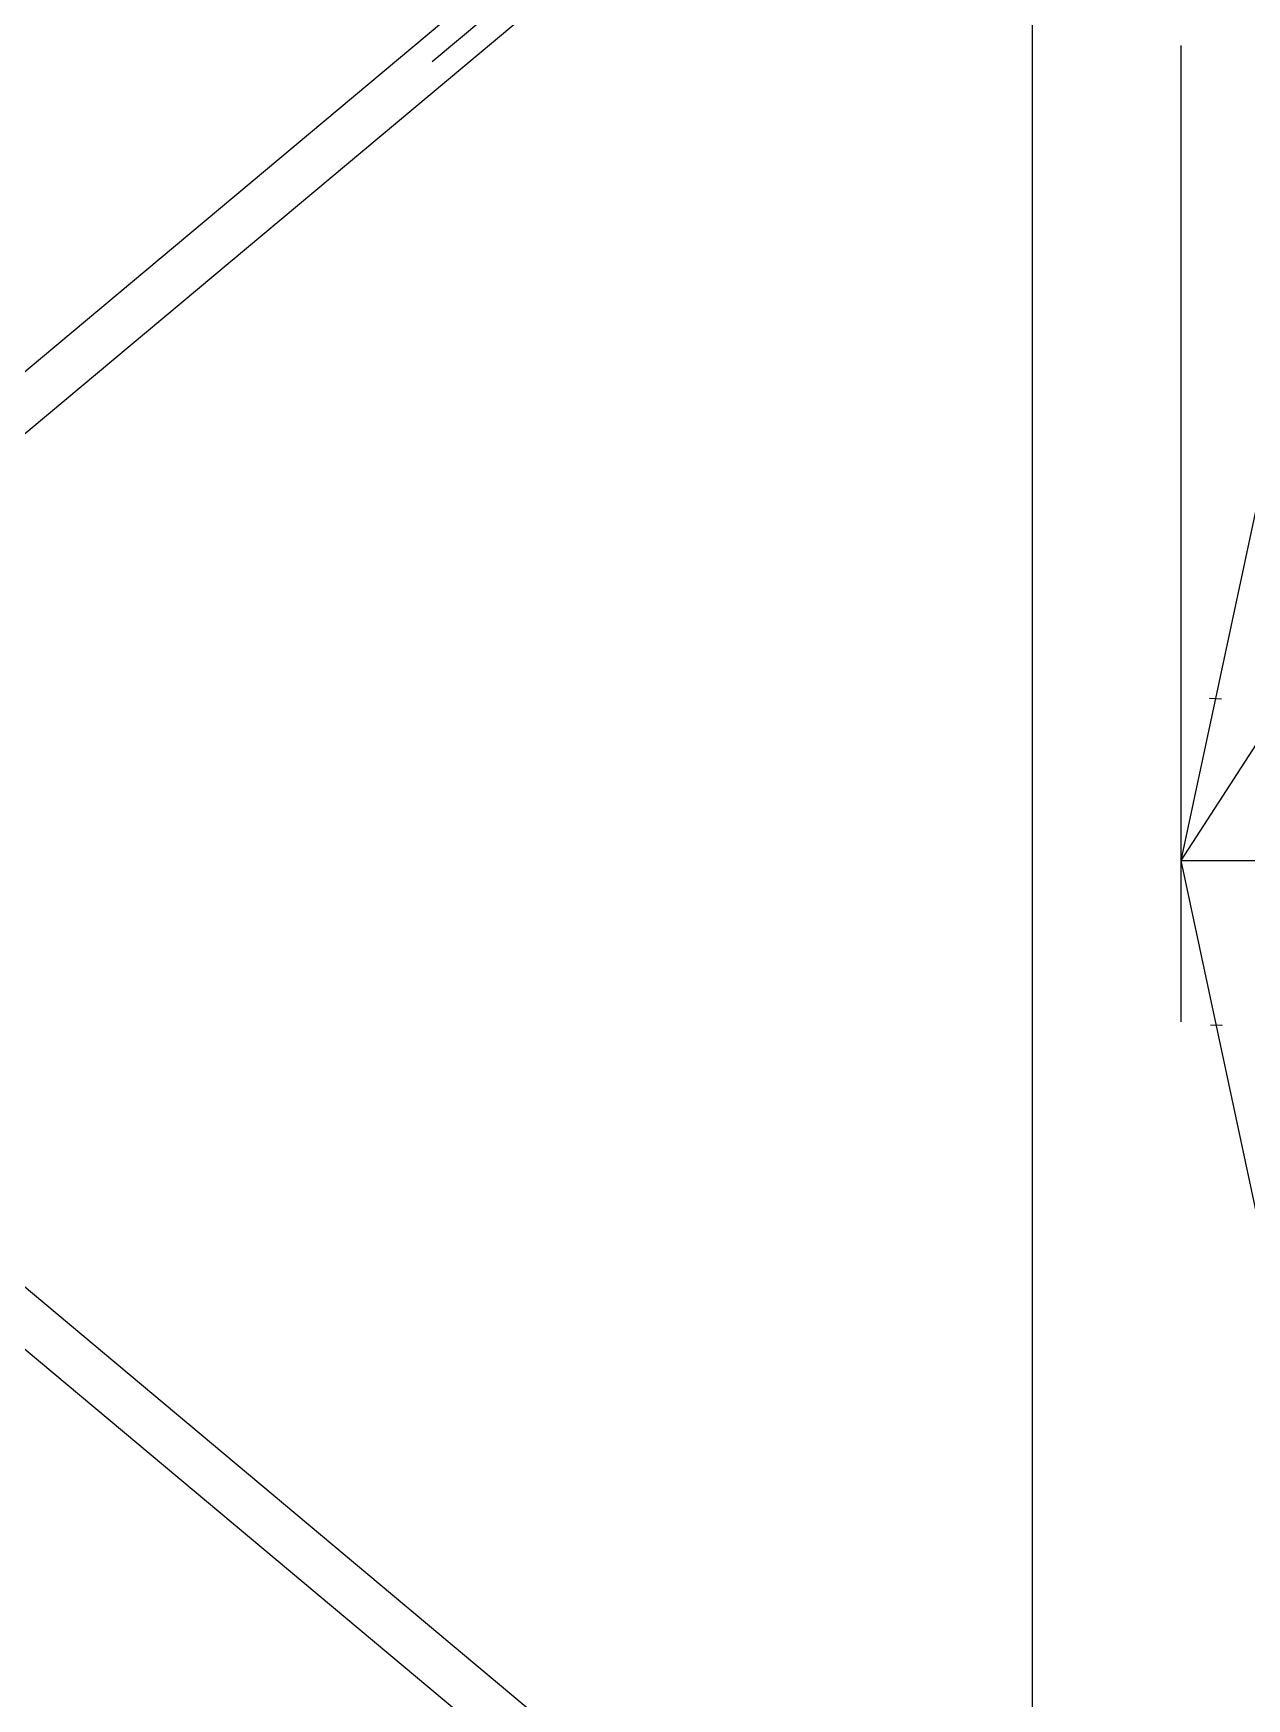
# Model space of a CAD drawing. Header units: millimetres. Extents: x 150209.93 to 150215.05, y 136675.65 to 136679.93.
# Drawn here: x 150211.1788 to 150211.303, y 136676.2329 to 136676.4034 of the extents above; entities that cross this region are included whole.
import ezdxf

# ---------------------------------------------------------------- set-up
doc = ezdxf.new("R2010")
doc.units = ezdxf.units.MM
doc.header["$LTSCALE"] = 0.25
doc.linetypes.add('CENTER', pattern=[50.8, 31.75, -6.35, 6.35, -6.35])
doc.linetypes.add('XKITLINE00', pattern=[0])

# ---------------------------------------------------------------- blocks, each defined once
blk = doc.blocks.new('çatıı')
at = {"color": 8, "linetype": 'CENTER'}
for p, q in [((11840, 3440.27), (12370, 4260.27)), ((10096.38, 4170.27), (11840, 2710.27)), ((11840, 4170.27), (10096.38, 2710.27)), ((11840, 2357.78), (11840, 3985.69)), ((11840, 3440.27), (11927.5, 3850.27)), ((11854.76, 3523.37), (11860.65, 3523.12)), ((12370, 2620.27), (11840, 3440.27)), ((11840, 3440.27), (12370, 3440.27)), ((11927.5, 3030.27), (11840, 3440.27)), ((11855.01, 3356.22), (11860.91, 3355.98))]:
    blk.add_line(p, q, dxfattribs=at)
at = {"color": 8, "linetype": 'XKITLINE00'}
for p, q in [((11763.8, 4122.36), (10108.48, 2736.29)), ((11763.8, 4090.58), (10139.31, 2730.33)), ((11763.8, 3985.69), (11763.8, 2783.12)), ((11763.8, 2789.97), (10987.16, 3440.27)), ((11763.8, 2758.19), (10968.19, 3424.39))]:
    blk.add_line(p, q, dxfattribs=at)
for centre in [(11854.76, 3523.37), (11860.65, 3523.12), (11840, 3440.27), (11840, 3440.27), (11840, 3440.27), (11840, 3440.27), (11840, 3440.27), (11855.01, 3356.22), (11860.91, 3355.98)]:
    blk.add_circle(centre, 0.05, dxfattribs=at)

msp = doc.modelspace()

# ---------------------------------------------------------------- block references
at = {"xscale": 0.0002000170049888334, "yscale": 0.0002000170049888334, "zscale": 0.0002000170049888334}
msp.add_blockref('çatıı', (150208.92807, 136675.63059), dxfattribs=at)

doc.saveas('drawing.dxf')
